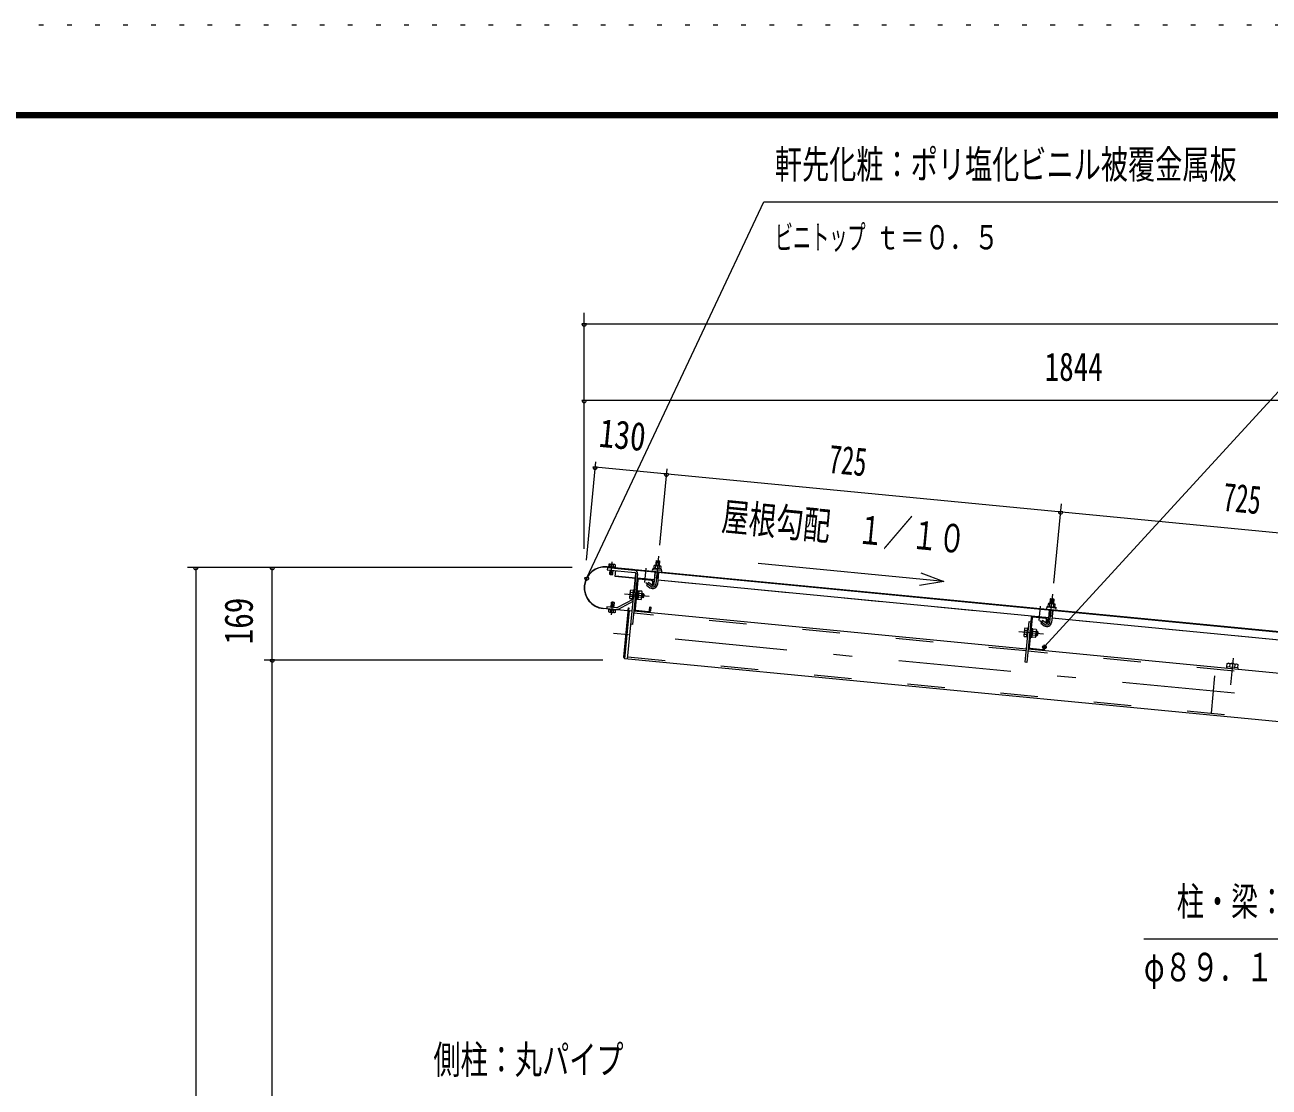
# Model space of a CAD drawing. Units: millimetres, scale not verified. Extents: x -34086 to 34091, y -14700 to 14700.
# Drawn here: x 13301 to 21273, y 7897 to 14700 of the extents above; entities that cross this region are included whole.
import ezdxf
from ezdxf.enums import TextEntityAlignment as Align

# ---------------------------------------------------------------- set-up
doc = ezdxf.new("R2010")
doc.units = ezdxf.units.MM
doc.header["$LTSCALE"] = 60
for name, pattern in [('USER2', [10, 4, -6]), ('USER3', [24, 12, -5, 2, -5]), ('USER4', [3, 0.5, -2.5])]:
    doc.linetypes.add(name, pattern=pattern)
for name, color, linetype, lineweight in [('0-6_2-02BOLD', 7, 'Continuous', 18), ('0-7_2-12HIDDEN', 3, 'USER2', 18), ('0-8_2-22CENTER', 3, 'USER3', 18), ('0-9_2-42THIN', 4, 'Continuous', 18), ('0-A_2-52DIM', 3, 'Continuous', 18), ('0-C_F-F1PAPER', 5, 'Continuous', 18), ('0-D_F-E_J_ADD', 5, 'USER4', 18)]:
    doc.layers.add(name, color=color, linetype=linetype, lineweight=lineweight)
doc.styles.add('ＭＳ ゴシック', font='')
doc.styles.get('ＭＳ ゴシック').set_extended_font_data('MS Gothic')

msp = doc.modelspace()

# ---------------------------------------------------------------- linework, layer by layer
at = {"layer": '0-6_2-02BOLD'}
for p, q in [((17051.83, 11232.83), (17053, 11245.02)), ((17071.96, 11230.92), (17073.12, 11243.09)), ((17346.63, 11267.53), (17367.53, 11265.51)), ((22523.93, 10698.56), (17030.88, 11227.48)), ((17050.73, 11225.57), (17050.25, 11220.5)), ((17067.7, 11182.1), (17070.1, 11207.34)), ((17071.16, 11218.49), (17071.65, 11223.55)), ((17088.57, 11216.81), (17089.07, 11221.87)), ((17088.9, 11220.14), (22523.76, 10696.82)), ((17162.23, 10637.81), (17215.05, 11186.36)), ((17215.04, 11186.35), (17199.56, 11025.66)), ((17332.33, 11119.12), (17339.74, 11195.98)), ((17340.93, 11217.31), (17342.64, 11235.15)), ((17360.64, 11193.97), (17353.25, 11117.1)), ((17365.27, 11232.98), (17363.55, 11215.13)), ((17208.89, 11122.43), (17220.03, 11121.36)), ((17227.89, 11144.52), (17209.91, 10957.77)), ((17334.88, 11145.47), (17223.39, 11156.2)), ((17316.22, 11141.63), (17234.01, 11149.55)), ((17283.45, 11111.27), (17305.67, 11095.42)), ((17321.26, 11135.52), (17318.98, 11111.83)), ((17357.02, 11156.39), (17336.12, 11158.41)), ((19860.69, 10902.25), (17355.78, 11143.45)), ((17196.27, 11020.71), (17098.16, 10968.13)), ((17103.45, 10958.25), (17197.96, 11008.91)), ((17195.2, 11038.64), (17178.47, 11040.25)), ((17180.99, 11066.4), (17197.72, 11064.79)), ((17223.66, 11042.07), (17231.3, 11048.36)), ((17231.97, 11055.33), (17224.33, 11049.04)), ((17250.26, 11033.34), (17230.04, 11035.29)), ((17232.56, 11061.43), (17252.77, 11059.49)), ((17259.57, 11031.58), (17262.25, 11059.44)), ((19872.45, 11024.31), (19893.35, 11022.31)), ((17162.82, 10947.2), (17005.35, 10962.35)), ((17005.52, 10964.1), (17163, 10948.93)), ((17052.94, 10952.13), (17051.79, 10939.96)), ((17071.9, 10938.04), (17073.06, 10950.22)), ((17166.81, 10952.08), (17168.33, 10967.76)), ((17203.26, 10947.16), (19717.94, 10705.03)), ((17214.95, 10951.66), (17297.17, 10943.75)), ((19858.16, 10875.9), (19865.55, 10952.77)), ((19866.74, 10974.1), (19868.46, 10991.95)), ((19886.46, 10950.75), (19879.06, 10873.89)), ((19891.09, 10989.77), (19889.36, 10971.92)), ((19734.71, 10879.21), (19745.85, 10878.15)), ((19753.71, 10901.3), (19735.73, 10714.56)), ((19842.04, 10898.41), (19759.82, 10906.34)), ((19809.27, 10868.06), (19831.49, 10852.21)), ((19844.8, 10868.62), (19847.08, 10892.31)), ((19882.84, 10913.18), (19861.94, 10915.19)), ((22386.51, 10659.04), (19881.6, 10900.24)), ((19721.01, 10795.43), (19704.28, 10797.04)), ((19706.8, 10823.19), (19723.53, 10821.58)), ((19753, 10835.43), (19747.42, 10835.97)), ((19747.52, 10778.65), (19754.49, 10777.98)), ((19749.47, 10798.85), (19757.12, 10805.15)), ((19757.78, 10812.12), (19750.15, 10805.82)), ((19776.07, 10790.13), (19755.85, 10792.07)), ((19758.37, 10818.22), (19778.59, 10816.28)), ((19785.38, 10788.37), (19778.42, 10789.04)), ((19781.1, 10816.9), (19788.06, 10816.23)), ((19729.08, 10703.95), (22243.75, 10461.82)), ((19740.77, 10708.45), (19822.98, 10700.54)), ((21001.97, 10588.42), (21004.02, 10609.66)), ((21021.12, 10608.01), (21019.07, 10586.77)), ((21053.27, 10583.48), (21055.32, 10604.72)), ((21072.75, 10581.6), (21072.08, 10574.63))]:
    msp.add_line(p, q, dxfattribs=at)
for points in [[(17080.3, 11244.18), (17046.15, 11247.44), (17042.94, 11245.98), (17041.78, 11233.79)], [(17080.3, 11244.18), (17083.17, 11242.14), (17082.02, 11229.96)], [(17343.67, 11236.83), (17346.63, 11267.53), (17348.54, 11269.1), (17365.95, 11267.43), (17367.53, 11265.51), (17364.58, 11234.81)], [(17031.05, 11229.22), (17193.75, 11213.55), (17193.58, 11211.81)], [(17209.82, 11205.14), (17032.84, 11222.18), (17031.76, 11211.03), (17208.74, 11193.99)], [(17049.19, 11209.35), (17046.8, 11184.09), (17049.95, 11180.28), (17063.89, 11178.95), (17067.7, 11182.1), (17046.8, 11184.09)], [(17212.09, 11155.7), (17083.88, 11168.04), (17087.5, 11205.66)], [(17226.19, 11185.29), (17194.88, 10860.06), (17183.73, 10861.14)], [(17374.87, 11214.05), (17376.58, 11231.89), (17373.72, 11233.93), (17334.53, 11237.71), (17331.33, 11236.25), (17329.61, 11218.41)], [(17199.18, 11021.57), (17193.61, 11022.11), (17199.31, 11081.33), (17204.88, 11080.8)], [(17317.86, 11112.52), (17295.64, 11128.37), (17283.45, 11111.27)], [(17318.98, 11111.83), (17324.55, 11111.29), (17326.84, 11134.98)], [(17057.2, 11000.95), (17061.02, 11004.1), (17074.95, 11002.77), (17078.1, 10998.96)], [(17198.98, 11077.87), (17182.24, 11079.48), (17179.41, 11075.51), (17175.18, 11031.62), (17177.2, 11027.18), (17193.94, 11025.57)], [(17215.9, 11019.96), (17221.47, 11019.42), (17227.18, 11078.64), (17221.61, 11079.18)], [(17226.94, 11076.21), (17233.91, 11075.53), (17228.69, 11021.19), (17221.71, 11021.86)], [(17228.78, 11022.21), (17249, 11020.26), (17251.83, 11024.23), (17256.06, 11068.13), (17254.04, 11072.56), (17233.81, 11074.51)], [(17255.28, 11060.12), (17262.25, 11059.44), (17266.98, 11053.72), (17265.29, 11036.29), (17259.57, 11031.58), (17252.6, 11032.25)], [(19869.49, 10993.61), (19872.45, 11024.31), (19874.36, 11025.89), (19891.78, 11024.22), (19893.35, 11022.31), (19890.39, 10991.6)], [(17094.18, 10967.33), (17029.99, 10973.51), (17028.91, 10962.35), (17093.11, 10956.18)], [(17083.12, 10949.26), (17081.96, 10937.08), (17078.73, 10935.61), (17044.6, 10938.87), (17041.72, 10940.92), (17042.88, 10953.1)], [(17075.27, 10969.15), (17078.1, 10998.96), (17057.2, 11000.95), (17054.35, 10971.16)], [(17174.7, 10949.91), (17163.24, 10940.47), (17135.36, 10650.95), (17144.81, 10639.49)], [(22468.88, 10126.85), (17144.81, 10639.49), (17174.7, 10949.91), (17192.12, 10948.23)], [(17168.33, 10967.76), (17170.06, 10967.6), (17168.56, 10951.92)], [(17303.28, 10948.78), (17305.56, 10972.47), (17311.14, 10971.94), (17308.86, 10948.25)], [(19900.68, 10970.84), (19902.4, 10988.68), (19899.53, 10990.72), (19860.35, 10994.5), (19857.14, 10993.04), (19855.43, 10975.19)], [(19748.13, 10901.83), (19720.69, 10616.86), (19709.55, 10617.93), (19734.7, 10879.22)], [(19843.68, 10869.31), (19821.46, 10885.15), (19809.27, 10868.06)], [(19852.65, 10891.77), (19850.37, 10868.08), (19844.8, 10868.62)], [(19724.79, 10834.65), (19708.06, 10836.27), (19705.23, 10832.3), (19701, 10788.4), (19703.02, 10783.97), (19719.75, 10782.35)], [(19724.99, 10778.35), (19719.42, 10778.89), (19725.13, 10838.12), (19730.7, 10837.58)], [(19753, 10835.43), (19747.29, 10776.21), (19741.71, 10776.74)], [(19754.49, 10777.98), (19759.73, 10832.32), (19752.76, 10832.99)], [(19781.87, 10824.91), (19777.65, 10781.02), (19774.81, 10777.05), (19754.6, 10779)], [(19759.64, 10831.3), (19779.86, 10829.35), (19781.87, 10824.91)], [(19829.1, 10705.57), (19831.37, 10729.26), (19836.96, 10728.72), (19834.67, 10705.03)], [(21004.02, 10609.66), (21009.77, 10612.28), (21067.26, 10606.74), (21072.42, 10603.07), (21070.37, 10581.84)], [(21072.75, 10581.6), (20999.59, 10588.65), (20998.92, 10581.68)]]:
    msp.add_lwpolyline(points, dxfattribs=at)
for points in [[(17083.68, 11229.8), (17083.14, 11224.23), (17039.58, 11228.38), (17040.12, 11233.95)], [(17324.37, 11218.91), (17323.83, 11213.34), (17379.57, 11207.96), (17380.11, 11213.53)], [(17085.31, 10954.68), (17084.78, 10949.1), (17041.22, 10953.26), (17041.76, 10958.83)], [(19850.18, 10975.7), (19905.93, 10970.32), (19905.39, 10964.75), (19849.65, 10970.12)], [(19791.11, 10793.08), (19792.79, 10810.51), (19788.06, 10816.23), (19785.38, 10788.37)]]:
    msp.add_lwpolyline(points, close=True, dxfattribs=at)
for centre, radius, start, end in [((17047.37, 11239.18), 8.11, 46.00594, 84.55217), ((17060.4, 11216.16), 29.79, 64.72084, 104.38129), ((17077.54, 11236.3), 8.11, 84.55217, 123.0836), ((17018.2, 11095.78), 134.05, 84.49997, 264.49997), ((17018.2, 11095.78), 132.3, 84.49997, 264.49997), ((17208.08, 11187.02), 7, 354.49998, 84.49997), ((17208.08, 11187.02), 18.2, 354.49998, 84.49997), ((17326.64, 11206.03), 7, 84.4998, 264.4998), ((17336.19, 11227.44), 10.06, 50.11574, 110.11574), ((17350.52, 11198.38), 37.62, 66.91203, 102.08795), ((17370.13, 11224.17), 10.06, 58.88425, 118.88425), ((17375.42, 11201.33), 7, 264.50061, 84.50061), ((17233.47, 11143.98), 11.2, 84.4973, 174.4973), ((17233.47, 11143.98), 5.6, 84.4973, 174.4973), ((17323.19, 11119.99), 30.18, 234.5, 354.5), ((17315.69, 11136.05), 5.6, 354.5092, 84.50122), ((17315.69, 11136.05), 11.2, 354.50143, 84.50122), ((17323.19, 11119.99), 9.19, 234.5, 354.5), ((17185.43, 11032.98), 10.07, 133.77223, 174.49905), ((17213.73, 11050.06), 36.61, 153.47365, 195.52446), ((17189.21, 11072.21), 10.07, 174.49905, 215.22588), ((17193.29, 11026.27), 6.3, 298.20261, 313.75566), ((17217.5, 11049.69), 36.61, 333.47365, 15.52446), ((17242.04, 11027.53), 10.07, 354.49905, 35.22588), ((17245.81, 11066.76), 10.07, 313.77223, 354.49905), ((17047.36, 10946.75), 8.11, 264.55217, 303.0836), ((17064.5, 10966.89), 29.79, 244.72084, 284.38129), ((17077.52, 10943.87), 8.11, 226.00594, 264.55217), ((17094.85, 10974.3), 18.2, 264.49997, 298.1879), ((17094.85, 10974.3), 7, 264.49997, 298.18448), ((17163.33, 10952.42), 5.25, 264.49997, 354.49997), ((17163.33, 10952.42), 3.5, 264.49997, 354.49997), ((17215.48, 10957.23), 11.2, 174.4973, 264.48845), ((17215.48, 10957.23), 5.6, 174.4973, 264.48845), ((17297.71, 10949.32), 11.2, 264.49953, 354.50208), ((17297.71, 10949.32), 5.6, 264.49953, 354.5092), ((19852.46, 10962.82), 7, 84.4998, 264.4998), ((19862, 10984.23), 10.06, 50.11574, 110.11574), ((19876.34, 10955.17), 37.62, 66.91203, 102.08795), ((19895.94, 10980.96), 10.06, 58.88425, 118.88425), ((19901.24, 10958.12), 7, 264.50061, 84.50061), ((19759.28, 10900.77), 11.2, 84.4973, 174.4973), ((19759.28, 10900.77), 5.6, 84.4973, 174.4973), ((19849.01, 10876.78), 30.18, 234.5, 354.5), ((19841.5, 10892.84), 5.6, 354.5092, 84.50122), ((19841.5, 10892.84), 11.2, 354.50143, 84.50122), ((19849.01, 10876.78), 9.19, 234.5, 354.5), ((19711.24, 10789.77), 10.07, 133.77223, 174.49905), ((19739.55, 10806.84), 36.61, 153.47365, 195.52446), ((19715.02, 10829), 10.07, 174.49905, 215.22588), ((19743.32, 10806.48), 36.61, 333.47365, 15.52446), ((19767.86, 10784.32), 10.07, 354.49905, 35.22588), ((19771.63, 10823.55), 10.07, 313.77223, 354.49905), ((19741.3, 10714.02), 11.2, 174.4973, 264.48845), ((19741.3, 10714.02), 5.6, 174.4973, 264.48845), ((19823.52, 10706.11), 11.2, 264.49953, 354.50208), ((19823.52, 10706.11), 5.6, 264.49953, 354.5092), ((21011.61, 10598.8), 13.24, 44.06885, 84.5), ((21033.9, 10561.5), 48.23, 63.6357, 105.3643), ((21062.9, 10593.86), 13.24, 84.5, 124.92831)]:
    msp.add_arc(centre, radius, start, end, dxfattribs=at)
at = {"layer": '0-7_2-12HIDDEN'}
for p, q in [((17212.25, 11157.44), (17084.05, 11169.78)), ((17223.56, 11157.93), (17335.04, 11147.2)), ((17355.95, 11145.19), (19860.86, 10903.99)), ((19716.52, 10690.39), (17201.85, 10932.53)), ((19881.77, 10901.98), (22386.67, 10660.79)), ((22242.34, 10447.18), (19727.67, 10689.32)), ((17163.64, 10652.44), (22470.29, 10141.48)), ((20902.54, 10292.43), (20929.61, 10573.58))]:
    msp.add_line(p, q, dxfattribs=at)
at = {"layer": '0-8_2-22CENTER'}
for p, q in [((17056.5, 11175.79), (17064.65, 11260.43)), ((17360.16, 11298.43), (17342.79, 11118.11)), ((17273.44, 11128.17), (17282.35, 11220.84)), ((17311.77, 11103.97), (17278.29, 11127.84)), ((17060.25, 10922.63), (17068.4, 11007.27)), ((17142.46, 11056.92), (17300.97, 11041.64)), ((19868.61, 10874.89), (19885.97, 11055.22)), ((19799.25, 10884.96), (19808.17, 10977.63)), ((19804.1, 10884.63), (19837.58, 10860.76)), ((22483.82, 10282.06), (17072.65, 10803.08)), ((19826.79, 10798.43), (19668.27, 10813.71)), ((21041.87, 10644.36), (21025.44, 10473.64))]:
    msp.add_line(p, q, dxfattribs=at)
for centre in [(17323.19, 11119.99), (19849.01, 10876.78)]:
    msp.add_arc(centre, 19.69, 234.5, 354.5, dxfattribs=at)
at = {"layer": '0-9_2-42THIN'}
for p, q in [((17348.54, 11269.1), (17345.42, 11236.66)), ((17362.84, 11234.98), (17365.96, 11267.43)), ((17049.32, 11181.04), (17051.99, 11209.08)), ((17053.05, 11220.23), (17053.53, 11225.3)), ((17067.32, 11207.61), (17064.64, 11179.58)), ((17068.87, 11223.82), (17068.38, 11218.76)), ((17337.87, 11158.23), (17341.48, 11195.81)), ((17335.49, 11151.9), (17337.86, 11158.23)), ((17060.25, 11003.48), (17057.15, 10970.9)), ((17072.48, 10969.42), (17075.58, 11002.01)), ((17263.39, 11034.73), (17252.94, 11035.74)), ((17254.95, 11056.64), (17265.4, 11055.63)), ((19874.36, 11025.89), (19871.23, 10993.45)), ((19888.65, 10991.77), (19891.78, 11024.21)), ((19789.2, 10791.51), (19778.75, 10792.52)), ((19780.77, 10813.42), (19791.22, 10812.41))]:
    msp.add_line(p, q, dxfattribs=at)
for points in [[(17358.9, 11194.14), (17355.28, 11156.56), (17356.4, 11149.89)], [(19861.32, 10908.69), (19863.68, 10915.02), (19867.3, 10952.6)], [(19884.72, 10950.92), (19881.1, 10913.35), (19882.22, 10906.68)]]:
    msp.add_lwpolyline(points, dxfattribs=at)
at = {"layer": '0-A_2-52DIM'}
for p, q in [((22445.75, 13565.9), (19832.82, 10718.92)), ((16884.25, 11345.24), (16884.25, 12855.45)), ((16898.25, 12785.45), (16870.25, 12785.45)), ((16884.25, 12785.45), (30947.24, 12785.45)), ((16898.25, 12295.45), (16870.25, 12295.45)), ((30947.24, 12295.45), (16884.25, 12295.45)), ((16957.57, 11901.27), (16897.06, 11272.78)), ((16968.36, 11867.92), (16940.36, 11867.92)), ((22462.38, 11337.56), (16954.36, 11867.92)), ((17413.96, 11857.32), (17366.86, 11368.11)), ((17424.76, 11823.97), (17396.76, 11823.97)), ((19892.68, 11124.9), (19941.6, 11633.02)), ((19950.57, 11580.76), (19922.57, 11580.76)), ((16807.37, 11224.4), (14343.25, 11224.4)), ((14409.75, 11224.4), (14381.75, 11224.4)), ((14395.76, 11224.4), (14395.76, -1652.1)), ((14899.75, 11224.4), (14871.75, 11224.4)), ((14885.75, -1652.1), (14885.75, 11224.4)), ((16914.98, 11158.64), (16886.98, 11158.64)), ((19188.29, 11135.89), (19032.95, 11109.89)), ((19846.82, 10718.92), (19818.82, 10718.92)), ((14833.25, 10632.9), (17003.1, 10632.9)), ((14899.75, 10632.9), (14871.75, 10632.9))]:
    msp.add_line(p, q, dxfattribs=at)
for points in [[(16900.98, 11158.64), (18035.75, 13565.9), (21675.74, 13565.9)], [(19040.77, 11191.05), (19188.29, 11135.89), (17998.88, 11250.42)], [(23217.81, 8167.82), (22430.85, 8845.48), (20470.85, 8845.48)]]:
    msp.add_lwpolyline(points, dxfattribs=at)
for centre in [(16884.25, 12785.45), (16884.25, 12295.45), (16954.36, 11867.92), (17410.76, 11823.97), (19936.57, 11580.76), (14395.75, 11224.4), (14885.75, 11224.4), (16900.98, 11158.64), (19832.82, 10718.92), (14885.75, 10632.9)]:
    msp.add_arc(centre, 14, 180, 0, dxfattribs=at)
at = {"layer": '0-C_F-F1PAPER'}
for points in [[(33390.86, -14000), (-6789.13, -14000), (-6789.13, 14140), (33390.86, 14140)], [(33387.36, -13996.5), (33387.36, 14136.5), (-6785.63, 14136.5), (-6785.63, -13996.5)], [(33383.86, -13993), (33383.86, 14133), (-6782.13, 14133), (-6782.13, -13993)], [(33380.36, -13989.5), (-6778.63, -13989.5), (-6778.63, 14129.5), (33380.36, 14129.5)], [(33376.86, -13986), (33376.86, 14126), (-6775.13, 14126), (-6775.13, -13986)], [(33373.36, -13982.5), (-6771.63, -13982.5), (-6771.63, 14122.5), (33373.36, 14122.5)], [(33369.86, -13979), (33369.86, 14119), (-6768.13, 14119), (-6768.13, -13979)], [(33366.37, -13975.5), (-6764.63, -13975.5), (-6764.63, 14115.5), (33366.37, 14115.5)], [(33362.86, -13972), (-6761.13, -13972), (-6761.13, 14112), (33362.86, 14112)], [(33359.36, -13968.5), (-6757.63, -13968.5), (-6757.63, 14108.5), (33359.36, 14108.5)], [(33355.86, -13965), (33355.86, 14105), (-6754.13, 14105), (-6754.13, -13965)]]:
    msp.add_lwpolyline(points, close=True, dxfattribs=at)
at = {"layer": '0-D_F-E_J_ADD'}
msp.add_lwpolyline([(34090.87, -14700), (-7489.13, -14700), (-7489.13, 14700), (34090.87, 14700)], close=True, dxfattribs=at)

# ---------------------------------------------------------------- texts
at = {"layer": '0-A_2-52DIM', "color": 7, "style": 'ＭＳ ゴシック'}
for s, height, width, p in [('軒先化粧：ポリ塩化ビニル被覆金属板', 182.3, 0.7, (18105.75, 13660.78)), ('ビニトップ ', 155, 0.55, (18105.75, 13215.9)), ('ｔ＝０．５', 155, 0.75, (18748.73, 13215.9)), ('1844', 182.3, 0.75, (19834.67, 12365.45)), ('柱・梁：丸パイプ', 182.3, 0.7, (20680.85, 8940.36)), ('φ８９．１×４．２', 182.3, 0.7, (20470.85, 8520.35)), ('側柱：丸パイプ', 182.3, 0.7, (15918.26, 7927.77))]:
    msp.add_text(s, height=height, dxfattribs=dict(at, width=width)).set_placement(p, align=Align.BOTTOM_LEFT)
for s, rotation, width, p in [('130', 354.5, 0.8, (16967.88, 11944.35)), ('725', 354.5, 0.65, (18439.53, 11777.65)), ('725', 354.501, 0.65, (20965.34, 11534.44)), ('屋根勾配\u3000１／１０', 354.5, 0.7, (17754.54, 11409.87)), ('169', 90, 0.8, (14815.75, 10733.95))]:
    msp.add_text(s, height=182.3, rotation=rotation, dxfattribs=dict(at, width=width)).set_placement(p, align=Align.BOTTOM_LEFT)

doc.saveas('drawing.dxf')
